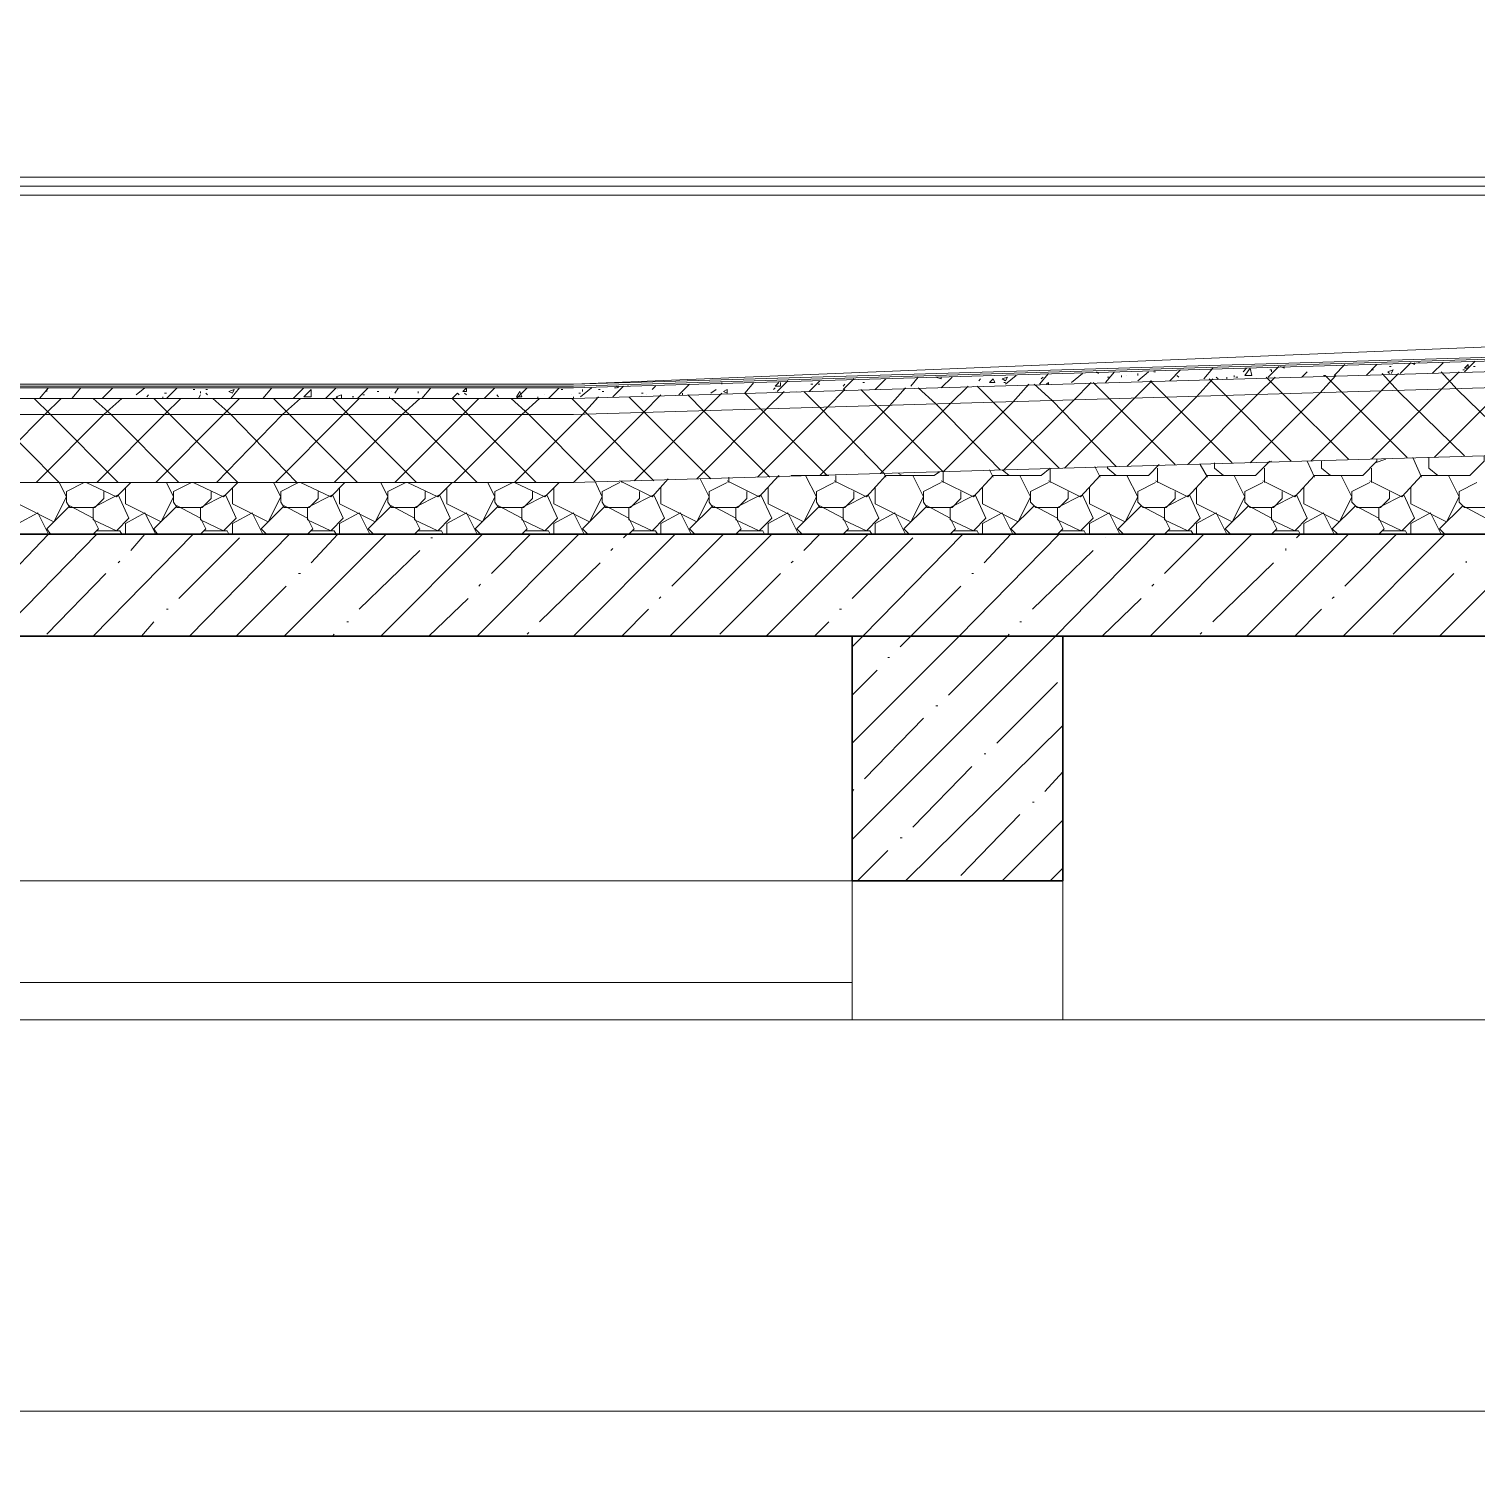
# Model space of a CAD drawing. Header units: millimetres. Extents: x 2294 to 908349, y -83289 to 219220.
# Drawn here: x 401870 to 405413, y -60662 to -57156 of the extents above; entities that cross this region are included whole.
import ezdxf

# ---------------------------------------------------------------- set-up
doc = ezdxf.new("R2010")
doc.units = ezdxf.units.MM
doc.layers.add('PDF _Геометрия', color=7, linetype='Continuous')

msp = doc.modelspace()

# ---------------------------------------------------------------- linework, layer by layer
at = {"layer": 'PDF _Геометрия', "lineweight": 9}
for points in [[(407076.4, -57912.4), (407076.4, -57916.8), (407076.4, -57921.2), (407076.4, -57947.4), (407076.4, -57986.8), (407076.4, -58152.9), (407076.4, -58393.3), (407085.2, -58393.3), (407242.6, -58393.3), (407242.6, -57156.2), (407085.2, -57156.2), (407076.4, -57156.2), (407072.1, -57156.2), (407067.7, -57156.2), (407067.7, -57912.4), (403203.2, -58026.1), (396121.3, -58026.1)], [(397896.1, -57519), (407067.7, -57519), (407067.7, -57523.4)], [(397896.1, -57540.9), (407067.7, -57540.9)], [(397896.1, -57562.7), (407067.7, -57562.7)], [(403203.2, -58026.1), (407067.7, -57868.7)], [(389166.1, -58393.3), (407076.4, -58393.3)], [(401301.6, -58642.5), (401301.6, -59582.4), (401301.6, -58642.5), (403885.2, -58642.5), (403885.2, -59582.4), (403885.2, -58642.5)], [(406438.2, -58642.5), (404401, -58642.5), (404401, -59241.4), (404401, -59490.6), (404401, -59582.4), (404401, -58642.5)], [(388300.5, -59582.4), (387723.5, -59582.4), (397791.2, -59582.4), (397869.9, -59429.4), (398022.9, -59735.4), (398101.6, -59582.4), (408169.3, -59582.4)], [(388807.6, -60662.2), (388807.6, -60539.8), (407518, -60539.8)]]:
    msp.add_lwpolyline(points, dxfattribs=at)
at = {"layer": 'PDF _Геометрия', "lineweight": 30}
for points in [[(388755.2, -58393.3), (388755.2, -58642.5), (388755.2, -59241.4), (389013.1, -59241.4), (389013.1, -58642.5), (397686.3, -58642.5), (397686.3, -59241.4), (398202.1, -59241.4), (398202.1, -58642.5), (407500.5, -58642.5), (407500.5, -58393.3), (389013.1, -58393.3), (389013.1, -57300.4), (388755.2, -57300.4)], [(403885.2, -58642.5), (403885.2, -59241.4), (404401, -59241.4), (404401, -58642.5)]]:
    msp.add_lwpolyline(points, close=True, dxfattribs=at)
at = {"layer": 'PDF _Геометрия', "lineweight": 20}
for points in [[(389166.1, -57916.8), (396121.3, -58030.5), (403203.2, -58030.5), (407076.4, -57916.8), (407076.4, -57912.4), (407072.1, -57912.4)], [(389166.1, -57921.2), (396121.3, -58034.8), (403203.2, -58034.8), (407076.4, -57921.2), (407076.4, -57916.8)], [(389166.1, -57947.4), (396121.3, -58061.1), (403203.2, -58061.1), (407076.4, -57947.4), (407076.4, -57921.2)], [(389166.1, -57986.8), (396121.3, -58100.4), (403203.2, -58100.4), (407076.4, -57986.8), (407076.4, -57947.4)], [(389166.1, -58152.9), (396121.3, -58266.5), (403203.2, -58266.5), (407076.4, -58152.9), (407076.4, -57986.8)]]:
    msp.add_lwpolyline(points, dxfattribs=at)
at = {"layer": 'PDF _Геометрия', "color": 250, "lineweight": 9, "true_color": 0x1d1d1d}
for points in [[(404344.2, -58026.1), (404366.1, -57999.9)], [(404422.9, -58021.7), (404449.1, -57999.9)], [(404484.1, -57995.5), (404488.5, -57999.9)], [(404505.9, -58021.7), (404527.8, -57995.5)], [(404584.6, -58017.4), (404610.9, -57995.5)], [(404584.6, -57999.9), (404584.6, -58004.2)], [(404624, -57995.5), (404628.4, -57995.5)], [(404663.3, -58017.4), (404689.6, -57991.1)], [(404746.4, -58013), (404768.2, -57986.8)], [(404842.6, -57995.5), (404851.3, -57986.8)], [(404903.8, -58008.6), (404930, -57982.4)], [(404912.5, -57995.5), (404912.5, -57991.1), (404908.1, -57991.1)], [(404934.4, -57982.4), (404943.1, -57986.8), (404943.1, -57982.4)], [(404986.8, -58008.6), (404999.9, -57995.5)], [(405008.7, -58214.1), (405179.2, -58043.6), (405222.9, -57999.9)], [(405065.5, -58004.2), (405091.7, -57978)], [(405144.2, -58004.2), (405170.4, -57978)], [(405157.3, -57991.1), (405161.7, -57991.1)], [(405157.3, -58209.7), (405327.8, -58039.2), (405371.5, -57995.5)], [(405384.6, -58201), (405222.9, -58043.6), (405183.5, -57999.9)], [(405201, -57999.9), (405196.7, -57995.5), (405209.8, -57991.1), (405205.4, -57999.9)], [(405201, -57982.4), (405205.4, -57982.4)], [(405227.3, -57999.9), (405253.5, -57973.6), (405262.2, -57978), (405262.2, -57973.6)], [(405253.5, -57973.6), (405253.5, -57973.6)], [(405271, -57973.6), (405275.3, -57973.6)], [(405305.9, -57999.9), (405332.2, -57973.6)], [(405520.2, -57991.1), (405524.5, -57986.8), (405524.5, -57991.1), (405480.8, -58034.8), (405310.3, -58205.3)], [(405528.9, -58196.6), (405367.1, -58039.2), (405327.8, -57995.5)], [(405380.3, -57991.1), (405384.6, -57991.1)], [(405384.6, -57995.5), (405410.9, -57969.3)], [(405406.5, -57982.4), (405410.9, -57982.4)], [(401843.7, -58279.7), (401843.7, -58319), (401931.1, -58362.7), (401961.7, -58301.5), (401944.2, -58266.5), (401778.1, -58100.4), (401738.7, -58061.1), (401765, -58034.8)], [(401896.1, -58061.1), (401918, -58034.8), (401913.6, -58039.2), (401913.6, -58043.6)], [(401974.8, -58061.1), (401996.7, -58034.8)], [(402049.1, -58061.1), (402075.4, -58034.8)], [(402132.2, -58052.3), (402154, -58034.8)], [(402206.5, -58061.1), (402232.7, -58034.8)], [(402363.9, -58061.1), (402385.7, -58034.8)], [(402381.4, -58034.8), (402381.4, -58034.8)], [(402442.6, -58061.1), (402464.4, -58034.8)], [(402516.9, -58061.1), (402543.1, -58034.8)], [(402530, -58034.8), (402530, -58034.8)], [(402595.6, -58061.1), (402621.8, -58034.8)], [(402674.3, -58061.1), (402700.5, -58034.8)], [(402766.1, -58048), (402774.8, -58034.8)], [(402805.4, -58034.8), (402805.4, -58034.8)], [(402831.6, -58061.1), (402853.5, -58034.8)], [(402984.6, -58061.1), (403010.9, -58034.8)], [(403063.3, -58061.1), (403089.6, -58034.8)], [(403076.4, -58034.8), (403080.8, -58034.8)], [(403142, -58061.1), (403168.2, -58034.8)], [(403220.7, -58056.7), (403246.9, -58034.8)], [(403299.4, -58056.7), (403325.6, -58030.5)], [(403303.8, -58034.8), (403308.1, -58034.8)], [(403308.1, -58030.5), (403312.5, -58034.8), (403312.5, -58030.5)], [(403334.4, -58030.5), (403338.7, -58030.5)], [(403395.6, -58039.2), (403404.3, -58030.5)], [(403461.1, -58052.3), (403487.4, -58026.1)], [(403566.1, -58026.1), (403566.1, -58021.7)], [(403828.4, -58249.1), (403824, -58249.1), (403662.2, -58087.3), (403622.9, -58048), (403644.7, -58021.7)], [(403692.8, -58039.2), (403697.2, -58034.8)], [(403710.3, -58021.7), (403710.3, -58030.5), (403697.2, -58030.5), (403705.9, -58021.7)], [(403701.6, -58043.6), (403727.8, -58017.4)], [(403780.3, -58043.6), (403806.5, -58017.4)], [(403784.6, -58026.1), (403789, -58026.1)], [(403802.1, -58026.1), (403806.5, -58026.1)], [(403806.5, -58249.1), (403977, -58078.6), (404016.3, -58034.8)], [(403863.3, -58039.2), (403889.6, -58013)], [(403863.3, -58030.5), (403867.7, -58026.1)], [(403911.4, -58021.7), (403915.8, -58021.7)], [(403942, -58039.2), (403968.2, -58013)], [(403955.1, -58244.7), (404125.6, -58074.2), (404169.3, -58030.5)], [(403981.4, -58013), (403981.4, -58013)], [(404029.4, -58030.5), (404046.9, -58008.6)], [(404248, -58235.9), (404090.6, -58074.2), (404046.9, -58034.8)], [(404103.8, -58008.6), (404103.8, -58013), (404090.6, -58008.6), (404095, -58008.6)], [(404103.8, -58034.8), (404130, -58008.6)], [(404108.1, -58266.5), (404108.1, -58240.3), (404278.6, -58069.8), (404318, -58026.1)], [(404182.4, -58030.5), (404182.4, -58030.5)], [(404392.3, -58231.6), (404230.5, -58069.8), (404191.2, -58030.5)], [(404195.6, -58017.4), (404199.9, -58013)], [(404256.8, -58021.7), (404261.1, -58021.7)], [(404256.8, -58235.9), (404427.3, -58065.5), (404471, -58021.7)], [(404261.1, -58026.1), (404287.4, -58004.2)], [(404532.2, -58227.2), (404374.8, -58065.5), (404331.1, -58026.1)], [(404348.6, -58013), (404352.9, -58008.6)], [(404361.7, -58026.1), (404366.1, -58021.7), (404366.1, -58026.1)], [(404396.7, -58026.1), (404396.7, -58026.1)], [(404405.4, -58231.6), (404575.9, -58061.1), (404619.6, -58017.4)], [(404676.4, -58222.8), (404514.7, -58061.1), (404475.3, -58021.7)], [(404510.3, -58008.6), (404514.7, -58008.6)], [(404545.3, -58004.2), (404545.3, -58008.6)], [(404558.4, -58004.2), (404558.4, -58004.2)], [(404558.4, -58227.2), (404728.9, -58056.7), (404768.2, -58013)], [(404816.3, -58218.5), (404654.6, -58056.7), (404615.2, -58017.4)], [(404680.8, -58004.2), (404685.2, -58008.6)], [(404707, -58222.8), (404877.5, -58052.3), (404921.2, -58008.6)], [(404960.6, -58214.1), (404798.8, -58052.3), (404759.5, -58013)], [(404777, -58008.6), (404781.4, -58013)], [(404803.2, -58008.6), (404803.2, -58013)], [(404820.7, -58008.6), (404820.7, -58004.2)], [(404825.1, -58008.6), (404829.4, -58008.6)], [(404860, -58218.5), (405030.5, -58048), (405069.9, -58004.2)], [(405100.5, -58209.7), (404938.7, -58048), (404899.4, -58008.6)], [(405039.3, -58004.2), (405043.6, -58004.2), (405083, -58043.6), (405244.7, -58205.3)], [(401791.2, -58288.4), (401791.2, -58305.9), (401769.3, -58327.7), (401708.1, -58327.7), (401699.4, -58314.6), (401699.4, -58288.4), (401743.1, -58266.5), (401909.2, -58100.4), (401948.6, -58061.1)], [(402088.5, -58266.5), (401922.3, -58100.4), (401883, -58061.1)], [(401887.4, -58266.5), (402053.5, -58100.4), (402097.2, -58061.1)], [(402237.1, -58266.5), (402071, -58100.4), (402027.3, -58061.1)], [(402036, -58266.5), (402202.1, -58100.4), (402241.5, -58061.1)], [(402158.4, -58056.7), (402162.8, -58052.3)], [(402272.1, -58266.5), (402346.4, -58301.5), (402381.4, -58266.5), (402215.2, -58100.4), (402175.9, -58061.1)], [(402180.3, -58266.5), (402346.4, -58100.4), (402385.7, -58061.1)], [(402197.8, -58061.1), (402197.8, -58056.7)], [(402202.1, -58048), (402206.5, -58048)], [(402272.1, -58039.2), (402276.4, -58039.2)], [(402285.2, -58061.1), (402289.6, -58052.3)], [(402289.6, -58048), (402289.6, -58043.6)], [(402302.7, -58039.2), (402307, -58039.2)], [(402302.7, -58048), (402307, -58052.3)], [(402525.6, -58266.5), (402363.9, -58100.4), (402320.2, -58061.1)], [(402328.9, -58266.5), (402490.7, -58100.4), (402534.4, -58061.1)], [(402674.3, -58266.5), (402508.1, -58100.4), (402468.8, -58061.1)], [(402473.2, -58266.5), (402639.3, -58100.4), (402678.6, -58061.1)], [(402818.5, -58266.5), (402652.4, -58100.4), (402613.1, -58061.1)], [(402617.4, -58266.5), (402783.5, -58100.4), (402827.3, -58061.1)], [(402626.2, -58061.1), (402621.8, -58056.7), (402634.9, -58052.3), (402634.9, -58061.1)], [(402626.2, -58039.2), (402626.2, -58039.2)], [(402661.1, -58056.7), (402665.5, -58056.7)], [(402687.4, -58052.3), (402691.7, -58052.3)], [(402722.3, -58043.6), (402726.7, -58043.6)], [(402752.9, -58061.1), (402752.9, -58056.7)], [(402757.3, -58043.6), (402757.3, -58043.6)], [(402967.2, -58266.5), (402801, -58100.4), (402757.3, -58061.1)], [(402766.1, -58266.5), (402932.2, -58100.4), (402971.5, -58061.1)], [(402822.9, -58043.6), (402822.9, -58048)], [(403111.4, -58266.5), (402945.3, -58100.4), (402906, -58061.1), (402919.1, -58048), (402923.4, -58052.3)], [(402910.3, -58266.5), (403076.4, -58100.4), (403120.2, -58061.1)], [(402936.6, -58048), (402940.9, -58052.3)], [(403015.2, -58052.3), (403019.6, -58056.7)], [(403155.1, -58279.7), (403155.1, -58319), (403242.6, -58362.7), (403273.2, -58301.5), (403255.7, -58262.2), (403093.9, -58100.4), (403050.2, -58061.1)], [(403168.2, -58266.5), (403133.3, -58301.5), (403059, -58266.5), (403225.1, -58100.4), (403264.4, -58056.7)], [(403115.8, -58056.7), (403115.8, -58061.1)], [(403133.3, -58052.3), (403133.3, -58052.3)], [(403172.6, -58039.2), (403177, -58039.2)], [(403198.8, -58052.3), (403198.8, -58052.3)], [(403399.9, -58262.2), (403238.2, -58100.4), (403198.8, -58061.1)], [(403203.2, -58266.5), (403373.7, -58096.1), (403417.4, -58052.3)], [(403216.3, -58048), (403220.7, -58048)], [(403225.1, -58043.6), (403225.1, -58039.2)], [(403264.4, -58039.2), (403268.8, -58039.2)], [(403273.2, -58043.6), (403277.5, -58043.6)], [(403539.8, -58257.8), (403378.1, -58096.1), (403338.7, -58056.7)], [(403369.3, -58048), (403373.7, -58048)], [(403382.5, -58052.3), (403382.5, -58052.3)], [(403469.9, -58048), (403469.9, -58052.3)], [(403483, -58052.3), (403522.3, -58091.7), (403566.1, -58048)], [(403504.9, -58257.8), (403675.3, -58087.3), (403719.1, -58043.6)], [(403539.8, -58048), (403552.9, -58039.2)], [(403653.5, -58253.4), (403824, -58082.9), (403867.7, -58039.2)], [(403697.2, -58043.6), (403697.2, -58043.6)], [(403749.7, -58043.6), (403749.7, -58043.6)], [(403968.2, -58253.4), (403963.9, -58244.7), (403806.5, -58082.9), (403767.2, -58043.6)], [(404108.1, -58240.3), (403946.4, -58078.6), (403907, -58039.2)], [(403351.9, -58262.2), (403522.3, -58091.7), (403684.1, -58253.4)], [(404628.4, -58262.2), (404707, -58301.5), (404755.1, -58249.1), (404873.2, -58249.1), (404908.1, -58214.1)], [(404890.6, -58262.2), (404969.3, -58301.5), (405017.4, -58249.1), (405135.5, -58249.1), (405170.4, -58214.1), (405170.4, -58209.7)], [(404903.8, -58218.5), (404912.5, -58214.1)], [(405017.4, -58253.4), (404999.9, -58214.1)], [(405056.8, -58249.1), (405034.9, -58231.6), (405034.9, -58214.1)], [(405152.9, -58262.2), (405231.6, -58301.5), (405279.7, -58249.1), (405397.7, -58249.1), (405432.7, -58214.1), (405432.7, -58201)], [(405166.1, -58218.5), (405192.3, -58209.7)], [(405279.7, -58253.4), (405257.9, -58205.3)], [(405319.1, -58249.1), (405297.2, -58231.6), (405297.2, -58205.3)], [(403579.2, -58262.2), (403657.9, -58301.5), (403705.9, -58249.1), (403705.9, -58253.4)], [(403679.7, -58279.7), (403679.7, -58319), (403767.2, -58362.7), (403797.8, -58301.5), (403771.5, -58249.1)], [(403736.5, -58249.1), (403824, -58249.1)], [(403745.3, -58249.1), (403745.3, -58249.1)], [(403841.5, -58262.2), (403920.2, -58301.5), (403968.2, -58249.1), (404086.3, -58249.1), (404099.4, -58240.3)], [(403845.8, -58266.5), (403845.8, -58249.1)], [(403942, -58279.7), (403942, -58319), (404029.4, -58362.7), (404060, -58301.5), (404033.8, -58249.1)], [(404007.6, -58249.1), (403998.8, -58244.7)], [(404103.8, -58262.2), (404182.4, -58301.5), (404230.5, -58249.1), (404348.6, -58249.1), (404370.4, -58231.6), (404370.4, -58266.5)], [(404204.3, -58279.7), (404204.3, -58319), (404291.7, -58362.7), (404322.3, -58301.5), (404296.1, -58249.1)], [(404230.5, -58253.4), (404221.8, -58235.9)], [(404269.9, -58249.1), (404252.4, -58235.9)], [(404366.1, -58262.2), (404444.7, -58301.5), (404492.8, -58249.1), (404610.9, -58249.1), (404637.1, -58222.8)], [(404466.6, -58279.7), (404466.6, -58319), (404554, -58362.7), (404584.6, -58301.5), (404558.4, -58249.1)], [(404492.8, -58253.4), (404479.7, -58227.2)], [(404532.2, -58249.1), (404510.3, -58231.6), (404510.3, -58227.2)], [(404632.7, -58266.5), (404632.7, -58231.6)], [(404728.9, -58279.7), (404728.9, -58319), (404816.3, -58362.7), (404846.9, -58301.5), (404820.7, -58249.1)], [(404755.1, -58253.4), (404737.6, -58222.8)], [(404794.5, -58249.1), (404772.6, -58231.6), (404772.6, -58218.5)], [(404895, -58266.5), (404895, -58231.6)], [(404991.2, -58279.7), (404991.2, -58319), (405078.6, -58362.7), (405109.2, -58301.5), (405083, -58249.1)], [(405157.3, -58266.5), (405157.3, -58231.6)], [(405253.5, -58279.7), (405253.5, -58319), (405340.9, -58362.7), (405371.5, -58301.5), (405345.3, -58249.1)], [(402053.5, -58288.4), (402053.5, -58305.9), (402031.6, -58327.7), (401970.4, -58327.7), (401961.7, -58314.6), (401961.7, -58288.4), (402005.4, -58266.5)], [(402009.8, -58266.5), (402084.1, -58301.5), (402119.1, -58266.5)], [(402106, -58279.7), (402106, -58319), (402193.4, -58362.7), (402224, -58301.5), (402206.5, -58266.5)], [(402315.8, -58288.4), (402315.8, -58305.9), (402293.9, -58327.7), (402232.7, -58327.7), (402224, -58314.6), (402224, -58288.4), (402267.7, -58266.5)], [(402368.2, -58279.7), (402368.2, -58319), (402455.7, -58362.7), (402486.3, -58301.5), (402468.8, -58266.5)], [(402578.1, -58288.4), (402578.1, -58305.9), (402556.2, -58327.7), (402495, -58327.7), (402486.3, -58314.6), (402486.3, -58288.4), (402530, -58266.5)], [(402534.4, -58266.5), (402608.7, -58301.5), (402643.7, -58266.5)], [(402630.5, -58279.7), (402630.5, -58319), (402718, -58362.7), (402748.6, -58301.5), (402731.1, -58266.5)], [(402840.4, -58288.4), (402840.4, -58305.9), (402818.5, -58327.7), (402757.3, -58327.7), (402748.6, -58314.6), (402748.6, -58288.4), (402792.3, -58266.5)], [(402796.7, -58266.5), (402871, -58301.5), (402906, -58266.5)], [(402892.8, -58279.7), (402892.8, -58319), (402980.3, -58362.7), (403010.9, -58301.5), (402993.4, -58266.5)], [(403102.7, -58288.4), (403102.7, -58305.9), (403080.8, -58327.7), (403019.6, -58327.7), (403010.9, -58314.6), (403010.9, -58288.4), (403054.6, -58266.5)], [(403365, -58288.4), (403365, -58305.9), (403343.1, -58327.7), (403281.9, -58327.7), (403273.2, -58314.6), (403273.2, -58288.4), (403316.9, -58266.5)], [(403316.9, -58262.2), (403395.6, -58301.5), (403434.9, -58257.8)], [(403321.2, -58266.5), (403321.2, -58262.2)], [(403417.4, -58279.7), (403417.4, -58319), (403504.9, -58362.7), (403535.5, -58301.5), (403513.6, -58257.8)], [(403627.3, -58288.4), (403627.3, -58305.9), (403605.4, -58327.7), (403544.2, -58327.7), (403535.5, -58314.6), (403535.5, -58288.4), (403579.2, -58266.5)], [(403583.5, -58266.5), (403583.5, -58253.4)], [(403889.6, -58288.4), (403889.6, -58305.9), (403867.7, -58327.7), (403806.5, -58327.7), (403797.8, -58314.6), (403797.8, -58288.4), (403841.5, -58266.5)], [(404151.8, -58288.4), (404151.8, -58305.9), (404130, -58327.7), (404068.8, -58327.7), (404060, -58314.6), (404060, -58288.4), (404103.8, -58266.5)], [(404414.1, -58288.4), (404414.1, -58305.9), (404392.3, -58327.7), (404335.5, -58327.7), (404322.3, -58314.6), (404322.3, -58288.4), (404366.1, -58266.5)], [(404676.4, -58288.4), (404676.4, -58305.9), (404654.6, -58327.7), (404597.7, -58327.7), (404584.6, -58314.6), (404584.6, -58288.4), (404628.4, -58266.5)], [(404938.7, -58288.4), (404938.7, -58305.9), (404916.9, -58327.7), (404860, -58327.7), (404846.9, -58314.6), (404846.9, -58288.4), (404890.6, -58266.5)], [(405201, -58288.4), (405201, -58305.9), (405179.2, -58327.7), (405122.3, -58327.7), (405109.2, -58314.6), (405109.2, -58288.4), (405152.9, -58266.5)], [(405463.3, -58288.4), (405463.3, -58305.9), (405441.5, -58327.7), (405384.6, -58327.7), (405371.5, -58314.6), (405371.5, -58288.4), (405415.2, -58266.5)], [(401843.7, -58393.3), (401843.7, -58367.1), (401891.7, -58340.9), (401918, -58393.3), (401795.6, -58520.1)], [(402027.3, -58393.3), (402040.4, -58380.2), (402027.3, -58354), (401970.4, -58323.4), (401913.6, -58380.2), (401922.3, -58393.3)], [(402106, -58393.3), (402106, -58367.1), (402154, -58340.9), (402180.3, -58393.3)], [(402289.6, -58393.3), (402302.7, -58380.2), (402289.6, -58354), (402232.7, -58323.4), (402175.9, -58380.2), (402184.6, -58393.3)], [(402368.2, -58393.3), (402368.2, -58367.1), (402416.3, -58340.9), (402442.6, -58393.3)], [(402551.9, -58393.3), (402565, -58380.2), (402551.9, -58354), (402495, -58323.4), (402438.2, -58380.2), (402451.3, -58393.3)], [(402630.5, -58393.3), (402630.5, -58367.1), (402678.6, -58340.9), (402704.9, -58393.3)], [(402814.1, -58393.3), (402827.3, -58380.2), (402814.1, -58354), (402757.3, -58323.4), (402700.5, -58380.2), (402713.6, -58393.3)], [(402892.8, -58393.3), (402892.8, -58367.1), (402940.9, -58340.9), (402967.2, -58393.3)], [(403076.4, -58393.3), (403089.6, -58380.2), (403076.4, -58354), (403019.6, -58323.4), (402962.8, -58380.2), (402975.9, -58393.3)], [(403155.1, -58393.3), (403155.1, -58367.1), (403203.2, -58340.9), (403229.4, -58393.3)], [(403338.7, -58393.3), (403351.9, -58380.2), (403338.7, -58354), (403281.9, -58323.4), (403225.1, -58380.2), (403238.2, -58393.3)], [(403417.4, -58393.3), (403417.4, -58367.1), (403465.5, -58340.9), (403491.7, -58393.3)], [(403601, -58393.3), (403614.1, -58380.2), (403601, -58354), (403544.2, -58323.4), (403487.4, -58380.2), (403500.5, -58393.3)], [(403679.7, -58393.3), (403679.7, -58367.1), (403727.8, -58340.9), (403754, -58393.3)], [(403863.3, -58393.3), (403876.4, -58380.2), (403863.3, -58354), (403806.5, -58323.4), (403749.7, -58380.2), (403762.8, -58393.3)], [(403942, -58393.3), (403942, -58367.1), (403990.1, -58340.9), (404016.3, -58393.3)], [(404125.6, -58393.3), (404138.7, -58380.2), (404125.6, -58354), (404068.8, -58323.4), (404012, -58380.2), (404025.1, -58393.3)], [(404204.3, -58393.3), (404204.3, -58367.1), (404252.4, -58340.9), (404278.6, -58393.3)], [(404387.9, -58393.3), (404401, -58380.2), (404387.9, -58354), (404331.1, -58323.4), (404274.3, -58380.2), (404287.4, -58393.3)], [(404466.6, -58393.3), (404466.6, -58367.1), (404514.7, -58340.9), (404540.9, -58393.3)], [(404650.2, -58393.3), (404663.3, -58380.2), (404650.2, -58354), (404593.4, -58323.4), (404536.5, -58380.2), (404549.7, -58393.3)], [(404728.9, -58393.3), (404728.9, -58367.1), (404777, -58340.9), (404803.2, -58393.3)], [(404912.5, -58393.3), (404925.6, -58380.2), (404912.5, -58354), (404855.7, -58323.4), (404798.8, -58380.2), (404812, -58393.3)], [(404991.2, -58393.3), (404991.2, -58367.1), (405039.3, -58340.9), (405065.5, -58393.3)], [(405174.8, -58393.3), (405187.9, -58380.2), (405174.8, -58354), (405118, -58323.4), (405061.1, -58380.2), (405074.3, -58393.3)], [(405437.1, -58393.3), (405450.2, -58380.2), (405437.1, -58354), (405380.3, -58323.4), (405323.4, -58380.2), (405336.5, -58393.3), (405087.4, -58642.5)], [(405253.5, -58393.3), (405253.5, -58367.1), (405301.6, -58340.9), (405327.8, -58393.3)], [(402036, -58384.6), (402092.8, -58384.6), (402097.2, -58393.3)], [(402298.3, -58384.6), (402355.1, -58384.6), (402359.5, -58393.3)], [(402560.6, -58384.6), (402617.4, -58384.6), (402621.8, -58393.3)], [(402822.9, -58384.6), (402879.7, -58384.6), (402884.1, -58393.3)], [(403085.2, -58384.6), (403142, -58384.6), (403146.4, -58393.3)], [(403347.5, -58384.6), (403404.3, -58384.6), (403408.7, -58393.3)], [(403609.8, -58384.6), (403666.6, -58384.6), (403671, -58393.3)], [(403872.1, -58384.6), (403928.9, -58384.6), (403933.3, -58393.3)], [(404134.4, -58384.6), (404191.2, -58384.6), (404195.6, -58393.3)], [(404396.7, -58384.6), (404453.5, -58384.6), (404457.9, -58393.3)], [(404659, -58384.6), (404715.8, -58384.6), (404720.2, -58393.3)], [(404921.2, -58384.6), (404978.1, -58384.6), (404982.4, -58393.3), (404973.7, -58402.1)], [(405183.5, -58384.6), (405240.4, -58384.6), (405244.7, -58393.3)], [(401791.2, -58642.5), (402036, -58393.3)], [(402027.3, -58642.5), (402272.1, -58393.3)], [(402119.1, -58432.7), (402154, -58393.3)], [(402237.1, -58550.7), (402385.7, -58402.1)], [(402263.3, -58642.5), (402508.1, -58393.3)], [(402495, -58642.5), (402744.2, -58393.3)], [(402560.6, -58463.3), (402626.2, -58393.3)], [(402731.1, -58642.5), (402980.3, -58393.3)], [(402853.5, -58402.1), (402857.9, -58402.1)], [(402967.2, -58642.5), (403216.3, -58393.3)], [(403002.1, -58489.5), (403098.3, -58393.3)], [(403203.2, -58642.5), (403452.4, -58393.3)], [(403325.6, -58402.1), (403334.4, -58393.3)], [(403439.3, -58642.5), (403688.5, -58393.3)], [(403443.7, -58520.1), (403570.4, -58393.3)], [(403675.3, -58642.5), (403924.5, -58393.3)], [(403767.2, -58432.7), (403806.5, -58393.3)], [(403885.2, -58668.7), (403911.4, -58642.5), (404156.2, -58393.3)], [(403885.2, -58904.8), (404147.5, -58642.5), (404392.3, -58393.3)], [(403885.2, -59140.9), (404383.5, -58642.5), (404628.4, -58393.3)], [(403885.2, -58550.7), (404033.8, -58402.1)], [(404208.7, -58463.3), (404274.3, -58393.3)], [(404505.9, -58402.1), (404505.9, -58402.1)], [(404615.2, -58642.5), (404864.4, -58393.3)], [(404650.2, -58489.5), (404746.4, -58393.3)], [(404851.3, -58642.5), (405100.5, -58393.3)], [(405091.7, -58520.1), (405218.5, -58393.3)], [(405323.4, -58642.5), (405572.6, -58393.3)], [(402088.5, -58463.3), (402092.8, -58458.9)], [(402678.6, -58576.9), (402827.3, -58432.7)], [(403295, -58432.7), (403299.4, -58428.3)], [(403736.5, -58463.3), (403740.9, -58458.9)], [(404326.7, -58576.9), (404475.3, -58432.7)], [(404947.5, -58432.7), (404947.5, -58428.3)], [(405389, -58463.3), (405389, -58458.9)], [(401913.6, -58638.1), (402057.9, -58489.5)], [(402530, -58489.5), (402534.4, -58489.5)], [(403120.2, -58607.5), (403268.8, -58463.3)], [(403561.7, -58638.1), (403710.3, -58489.5)], [(404178.1, -58489.5), (404182.4, -58489.5)], [(404768.2, -58607.5), (404916.9, -58463.3)], [(405209.8, -58638.1), (405358.4, -58489.5)], [(402377, -58642.5), (402499.4, -58520.1)], [(402971.5, -58520.1), (402975.9, -58515.7)], [(404003.2, -58668.7), (404029.4, -58642.5), (404151.8, -58520.1)], [(404619.6, -58520.1), (404624, -58515.7)], [(402849.1, -58642.5), (402945.3, -58550.7)], [(403413.1, -58550.7), (403417.4, -58546.3)], [(404497.2, -58642.5), (404593.4, -58550.7)], [(405061.1, -58550.7), (405065.5, -58546.3)], [(402206.5, -58576.9), (402210.9, -58576.9)], [(403321.2, -58642.5), (403386.8, -58576.9)], [(403854.6, -58576.9), (403859, -58576.9)], [(404969.3, -58642.5), (405034.9, -58576.9)], [(402145.3, -58642.5), (402175.9, -58607.5)], [(402613.1, -58642.5), (402617.4, -58638.1)], [(402648, -58607.5), (402652.4, -58607.5)], [(403089.6, -58638.1), (403093.9, -58633.8)], [(403793.4, -58642.5), (403828.4, -58607.5)], [(404121.2, -58786.8), (404265.5, -58642.5), (404269.9, -58638.1)], [(404296.1, -58607.5), (404300.5, -58607.5)], [(404737.6, -58638.1), (404742, -58633.8)], [(403972.6, -58695), (403977, -58695)], [(403885.2, -58786.8), (403946.4, -58725.6)], [(404239.3, -58904.8), (404387.9, -58756.2)], [(404090.6, -58813), (404095, -58813)], [(403915.8, -58992.2), (404060, -58843.6)], [(404016.3, -59241.4), (404401, -58861.1)], [(404208.7, -58931), (404213.1, -58931)], [(404033.8, -59110.3), (404178.1, -58961.6)], [(404357.3, -59022.8), (404401, -58974.7)], [(403885.2, -59022.8), (403889.6, -59018.5)], [(404326.7, -59049.1), (404331.1, -59049.1)], [(404151.8, -59228.3), (404296.1, -59079.7)], [(404252.4, -59241.4), (404401, -59092.8)], [(403898.3, -59241.4), (403972.6, -59167.1)], [(404003.2, -59136.5), (404007.6, -59136.5)], [(404370.4, -59241.4), (404401, -59210.8)]]:
    msp.add_lwpolyline(points, dxfattribs=at)
for points in [[(404864.4, -58004.2), (404846.9, -58004.2), (404860, -57986.8)], [(405393.4, -57978), (405393.4, -57986.8), (405384.6, -57986.8)], [(402940.9, -58034.8), (402940.9, -58043.6), (402932.2, -58043.6)], [(404230.5, -58013), (404234.9, -58021.7), (404221.8, -58021.7)], [(404265.5, -58008.6), (404261.1, -58017.4), (404252.4, -58013)], [(402372.6, -58039.2), (402368.2, -58048), (402359.5, -58043.6)], [(402560.6, -58056.7), (402543.1, -58056.7), (402560.6, -58039.2)], [(403072.1, -58043.6), (403076.4, -58056.7), (403063.3, -58056.7)], [(403203.2, -58056.7), (403203.2, -58061.1)], [(403579.2, -58039.2), (403579.2, -58048), (403570.4, -58043.6)], [(402027.3, -58327.7), (402027.3, -58358.3), (402084.1, -58384.6), (402114.7, -58354), (402088.5, -58297.1)], [(402289.6, -58327.7), (402289.6, -58358.3), (402346.4, -58384.6), (402377, -58354), (402350.8, -58297.1)], [(402551.9, -58327.7), (402551.9, -58358.3), (402608.7, -58384.6), (402639.3, -58354), (402613.1, -58297.1)], [(402814.1, -58327.7), (402814.1, -58358.3), (402871, -58384.6), (402901.6, -58354), (402875.3, -58297.1)], [(403076.4, -58327.7), (403076.4, -58358.3), (403133.3, -58384.6), (403163.9, -58354), (403137.6, -58297.1)], [(403338.7, -58327.7), (403338.7, -58358.3), (403395.6, -58384.6), (403426.2, -58354), (403399.9, -58297.1)], [(403601, -58327.7), (403601, -58358.3), (403657.9, -58384.6), (403688.5, -58354), (403662.2, -58297.1)], [(403863.3, -58327.7), (403863.3, -58358.3), (403920.2, -58384.6), (403950.8, -58354), (403924.5, -58297.1)], [(404125.6, -58327.7), (404125.6, -58358.3), (404182.4, -58384.6), (404213.1, -58354), (404186.8, -58297.1)], [(404387.9, -58327.7), (404387.9, -58358.3), (404444.7, -58384.6), (404475.3, -58354), (404449.1, -58297.1)], [(404650.2, -58327.7), (404650.2, -58358.3), (404707, -58384.6), (404737.6, -58354), (404711.4, -58297.1)], [(404912.5, -58327.7), (404912.5, -58358.3), (404969.3, -58384.6), (404999.9, -58354), (404973.7, -58297.1)], [(405174.8, -58327.7), (405174.8, -58358.3), (405231.6, -58384.6), (405262.2, -58354), (405236, -58297.1)]]:
    msp.add_lwpolyline(points, close=True, dxfattribs=at)
at = {"layer": 'PDF _Геометрия', "lineweight": 9}
msp.add_lwpolyline([(403885.2, -59241.4), (403885.2, -59490.6), (401301.6, -59490.6), (401301.6, -59241.4)], close=True, dxfattribs=at)

doc.saveas('drawing.dxf')
